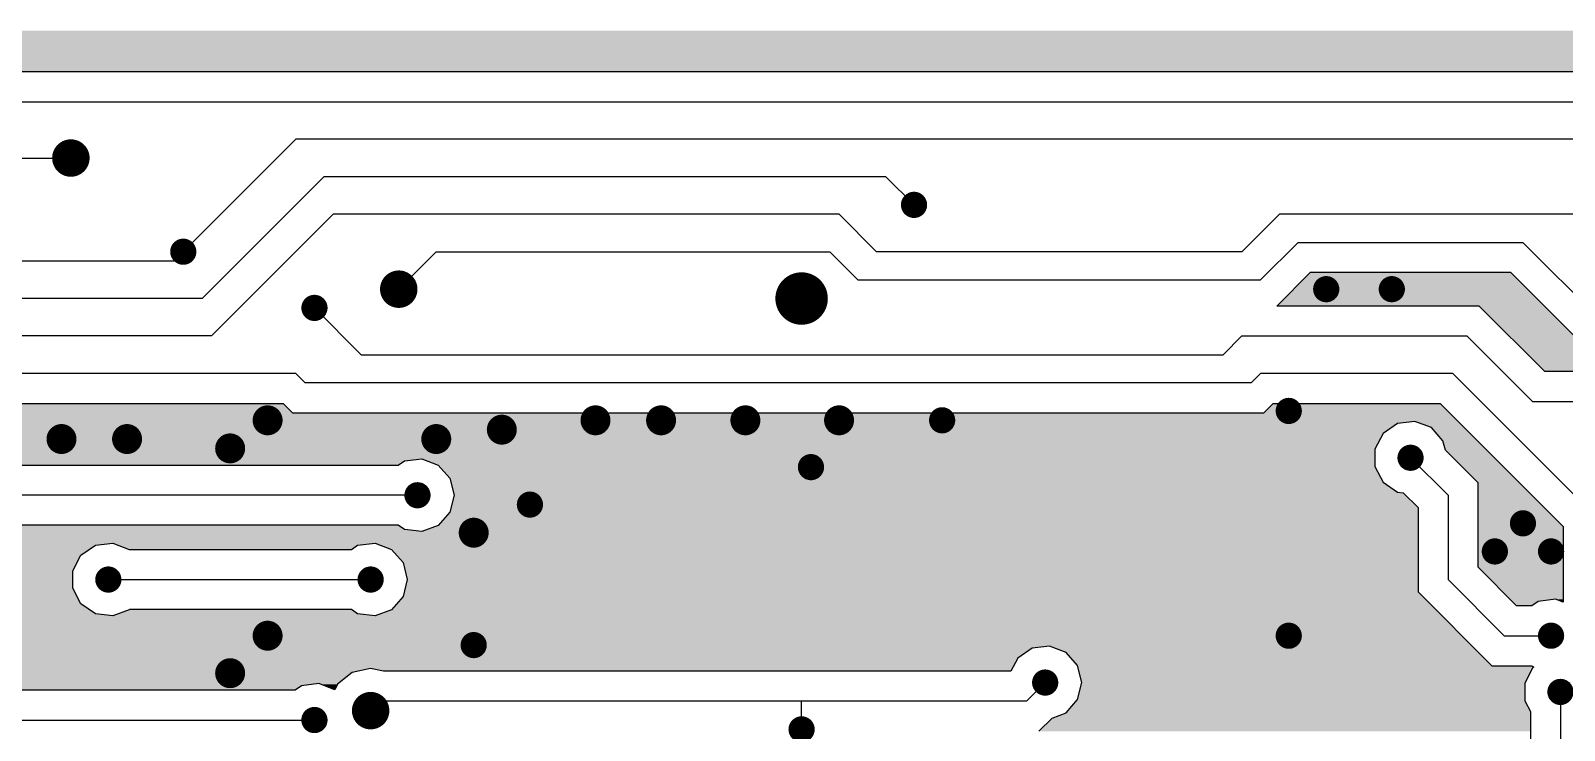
# Model space of a CAD drawing. Extents: x 295 to 953, y 10 to 290.
# Drawn here: x 726 to 793.6, y 212.4 to 243.2 of the extents above; entities that cross this region are included whole.
import ezdxf

# ---------------------------------------------------------------- set-up
doc = ezdxf.new("R2010")
doc.units = 0
doc.header["$LTSCALE"] = 5
doc.header["$MEASUREMENT"] = 0
doc.layers.get('0').update_dxf_attribs({"linetype": 'CONTINUOUS', "lineweight": 25})
doc.layers.add('19_SOLD_GBR', color=4, linetype='CONTINUOUS')

msp = doc.modelspace()

# ---------------------------------------------------------------- linework, layer by layer
at = {"color": 7}
for points, const_width in [([(728.228, 237.625, -1), (727.403, 237.625, -1)], 0.825), ([(765.229, 235.563, -1), (764.651, 235.563, -1)], 0.577), ([(733.054, 233.5, -1), (732.476, 233.5, -1)], 0.577), ([(742.665, 231.85, -1), (741.84, 231.85, -1)], 0.825), ([(760.568, 231.438, -1), (759.413, 231.438, -1)], 1.155), ([(783.379, 231.85, -1), (782.801, 231.85, -1)], 0.577), ([(786.266, 231.85, -1), (785.689, 231.85, -1)], 0.577), ([(738.829, 231.025, -1), (738.251, 231.025, -1)], 0.577), ([(781.729, 226.488, -1), (781.151, 226.488, -1)], 0.577), ([(736.808, 226.075, -1), (736.148, 226.075, -1)], 0.66), ([(747.12, 225.663, -1), (746.46, 225.663, -1)], 0.66), ([(751.245, 226.075, -1), (750.585, 226.075, -1)], 0.66), ([(754.133, 226.075, -1), (753.473, 226.075, -1)], 0.66), ([(757.845, 226.075, -1), (757.185, 226.075, -1)], 0.66), ([(761.97, 226.075, -1), (761.31, 226.075, -1)], 0.66), ([(766.466, 226.075, -1), (765.889, 226.075, -1)], 0.577), ([(727.733, 225.25, -1), (727.073, 225.25, -1)], 0.66), ([(730.62, 225.25, -1), (729.96, 225.25, -1)], 0.66), ([(744.233, 225.25, -1), (743.573, 225.25, -1)], 0.66), ([(735.158, 224.838, -1), (734.498, 224.838, -1)], 0.66), ([(787.091, 224.425, -1), (786.514, 224.425, -1)], 0.577), ([(760.691, 224.013, -1), (760.114, 224.013, -1)], 0.577), ([(743.366, 222.775, -1), (742.789, 222.775, -1)], 0.577), ([(748.316, 222.363, -1), (747.739, 222.363, -1)], 0.577), ([(745.883, 221.125, -1), (745.223, 221.125, -1)], 0.66), ([(792.041, 221.538, -1), (791.464, 221.538, -1)], 0.577), ([(790.804, 220.3, -1), (790.226, 220.3, -1)], 0.577), ([(793.279, 220.3, -1), (792.701, 220.3, -1)], 0.577), ([(729.754, 219.062, -1), (729.176, 219.062, -1)], 0.577), ([(741.304, 219.062, -1), (740.726, 219.062, -1)], 0.577), ([(736.808, 216.588, -1), (736.148, 216.588, -1)], 0.66), ([(781.729, 216.588, -1), (781.151, 216.588, -1)], 0.577), ([(793.279, 216.588, -1), (792.701, 216.588, -1)], 0.577), ([(745.841, 216.175, -1), (745.264, 216.175, -1)], 0.577), ([(735.158, 214.938, -1), (734.498, 214.938, -1)], 0.66), ([(771.004, 214.525, -1), (770.426, 214.525, -1)], 0.577), ([(741.428, 213.288, -1), (740.603, 213.288, -1)], 0.825), ([(793.691, 214.113, -1), (793.114, 214.113, -1)], 0.577), ([(738.829, 212.875, -1), (738.251, 212.875, -1)], 0.577), ([(760.279, 212.463, -1), (759.701, 212.463, -1)], 0.577)]:
    msp.add_lwpolyline(points, format="xyb", close=True, dxfattribs=dict(at, const_width=const_width))
at = {"layer": '19_SOLD_GBR', "color": 7}
for p, q in [((822.411, 241.42), (719.844, 241.42)), ((720.39, 240.1), (821.865, 240.1)), ((732.765, 233.5), (737.715, 238.45)), ((821.04, 238.45), (737.715, 238.45)), ((724.103, 237.625), (727.815, 237.625)), ((733.59, 231.438), (738.953, 236.8)), ((763.703, 236.8), (738.953, 236.8)), ((764.94, 235.563), (763.703, 236.8)), ((734.003, 229.788), (739.365, 235.15)), ((761.64, 235.15), (739.365, 235.15)), ((761.64, 235.15), (763.29, 233.5)), ((779.378, 233.5), (781.028, 235.15)), ((821.453, 235.15), (781.028, 235.15)), ((781.853, 233.913), (780.203, 232.263)), ((781.853, 233.913), (791.753, 233.913)), ((795.465, 230.2), (791.753, 233.913)), ((732.353, 233.088), (716.265, 233.088)), ((732.765, 233.5), (732.353, 233.088)), ((742.253, 231.85), (743.903, 233.5)), ((743.903, 233.5), (761.228, 233.5)), ((762.465, 232.263), (761.228, 233.5)), ((779.378, 233.5), (763.29, 233.5)), ((780.915, 231.107), (782.399, 232.592)), ((782.399, 232.592), (791.206, 232.592)), ((791.206, 232.592), (794.919, 228.88)), ((762.465, 232.263), (780.203, 232.263)), ((733.59, 231.438), (715.853, 231.438)), ((738.54, 231.025), (740.603, 228.963)), ((789.824, 231.107), (780.915, 231.107)), ((792.711, 228.22), (789.824, 231.107)), ((734.003, 229.788), (715.44, 229.788)), ((779.378, 229.788), (778.553, 228.963)), ((779.378, 229.788), (789.278, 229.788)), ((792.165, 226.9), (789.278, 229.788)), ((740.603, 228.963), (778.553, 228.963)), ((737.715, 228.138), (712.965, 228.138)), ((737.715, 228.138), (738.128, 227.725)), ((779.79, 227.725), (738.128, 227.725)), ((779.79, 227.725), (780.203, 228.138)), ((788.659, 228.138), (780.203, 228.138)), ((788.659, 228.138), (794.846, 221.95)), ((798.074, 228.22), (792.711, 228.22)), ((792.165, 226.9), (797.528, 226.9)), ((713.891, 226.817), (737.169, 226.817)), ((737.169, 226.817), (737.581, 226.405)), ((737.581, 226.405), (780.336, 226.405)), ((780.336, 226.405), (780.749, 226.817)), ((780.749, 226.817), (788.113, 226.817)), ((788.113, 226.817), (793.526, 221.404)), ((786.23, 225.935), (785.593, 225.496)), ((786.997, 226.029), (786.23, 225.935)), ((787.72, 225.753), (786.997, 226.029)), ((788.231, 225.176), (787.72, 225.753)), ((785.593, 225.496), (785.235, 224.811)), ((788.335, 224.76), (788.231, 225.176)), ((742.229, 224.095), (742.505, 224.285)), ((742.505, 224.285), (743.272, 224.379)), ((743.272, 224.379), (743.995, 224.103)), ((785.235, 224.811), (785.235, 224.039)), ((786.803, 224.425), (788.453, 222.775)), ((789.773, 223.321), (788.335, 224.76)), ((720.408, 224.095), (742.229, 224.095)), ((743.995, 224.103), (744.506, 223.526)), ((744.506, 223.526), (744.693, 222.775)), ((785.235, 224.039), (785.593, 223.354)), ((785.593, 223.354), (786.23, 222.915)), ((786.23, 222.915), (786.474, 222.886)), ((786.474, 222.886), (787.133, 222.229)), ((789.773, 219.609), (789.773, 223.321)), ((743.078, 222.775), (719.153, 222.775)), ((744.693, 222.775), (744.506, 222.024)), ((787.133, 222.229), (787.133, 218.516)), ((788.453, 222.775), (788.453, 219.062)), ((744.506, 222.024), (743.995, 221.447)), ((742.229, 221.455), (720.408, 221.455)), ((742.505, 221.265), (742.229, 221.455)), ((743.272, 221.173), (742.505, 221.265)), ((743.995, 221.447), (743.272, 221.173)), ((793.526, 221.404), (793.526, 218.061)), ((728.256, 220.133), (728.893, 220.572)), ((728.893, 220.572), (729.66, 220.666)), ((729.66, 220.666), (730.382, 220.391)), ((730.382, 220.391), (730.391, 220.383)), ((730.391, 220.383), (740.167, 220.383)), ((740.167, 220.383), (740.442, 220.572)), ((740.442, 220.572), (741.21, 220.666)), ((741.21, 220.666), (741.932, 220.391)), ((741.932, 220.391), (742.444, 219.813)), ((727.898, 219.449), (728.256, 220.133)), ((742.444, 219.813), (742.63, 219.062)), ((791.474, 217.908), (789.773, 219.609)), ((727.898, 218.676), (727.898, 219.449)), ((729.465, 219.062), (741.015, 219.062)), ((742.63, 219.062), (742.444, 218.312)), ((790.928, 216.588), (788.453, 219.062)), ((728.256, 217.992), (727.898, 218.676)), ((742.444, 218.312), (741.932, 217.734)), ((787.133, 218.516), (790.381, 215.268)), ((793.185, 218.191), (792.418, 218.097)), ((793.526, 218.061), (793.185, 218.191)), ((728.893, 217.553), (728.256, 217.992)), ((729.66, 217.46), (728.893, 217.553)), ((730.382, 217.734), (729.66, 217.46)), ((730.391, 217.742), (730.382, 217.734)), ((740.167, 217.742), (730.391, 217.742)), ((740.442, 217.553), (740.167, 217.742)), ((741.21, 217.46), (740.442, 217.553)), ((741.932, 217.734), (741.21, 217.46)), ((792.142, 217.908), (791.474, 217.908)), ((792.418, 218.097), (792.142, 217.908)), ((770.91, 216.129), (770.143, 216.035)), ((771.632, 215.853), (770.91, 216.129)), ((790.928, 216.588), (792.99, 216.588)), ((769.506, 215.596), (769.204, 215.02)), ((770.143, 216.035), (769.506, 215.596)), ((772.144, 215.276), (771.632, 215.853)), ((740.207, 214.966), (739.56, 214.449)), ((741.015, 215.149), (740.207, 214.966)), ((741.581, 215.02), (741.015, 215.149)), ((769.204, 215.02), (741.581, 215.02)), ((772.33, 214.525), (772.144, 215.276)), ((790.381, 215.268), (792.142, 215.268)), ((792.193, 215.183), (791.835, 214.499)), ((792.142, 215.268), (792.229, 215.208)), ((792.229, 215.208), (792.193, 215.183)), ((737.692, 214.195), (721.461, 214.195)), ((737.968, 214.385), (737.692, 214.195)), ((738.735, 214.479), (737.968, 214.385)), ((739.444, 214.21), (738.735, 214.479)), ((739.56, 214.449), (739.444, 214.21)), ((770.715, 214.525), (769.89, 213.7)), ((772.144, 213.774), (772.33, 214.525)), ((791.835, 214.499), (791.835, 213.726)), ((793.403, 214.113), (793.815, 214.525)), ((793.403, 214.113), (793.403, 211.225)), ((759.99, 213.7), (741.015, 213.7)), ((741.015, 213.7), (741.015, 213.288)), ((769.89, 213.7), (759.99, 213.7)), ((759.99, 212.463), (759.99, 213.7)), ((771.632, 213.197), (772.144, 213.774)), ((791.835, 213.726), (792.083, 213.255)), ((688.215, 212.875), (738.54, 212.875)), ((770.436, 212.38), (771.022, 212.964)), ((771.022, 212.964), (771.632, 213.197)), ((792.083, 213.255), (792.083, 210.679))]:
    msp.add_line(p, q, dxfattribs=at)
for points in [[(855.113, 241.42), (855.113, 243.235), (519.818, 241.42), (521.633, 243.235)], [(855.113, 241.42), (855.113, 241.42), (822.411, 241.42), (719.844, 241.42)], [(792.691, 231.107), (791.206, 232.592), (780.915, 231.107), (782.399, 232.592)], [(791.206, 232.592), (791.206, 232.592), (782.399, 232.592), (791.206, 232.592)], [(792.691, 231.107), (792.691, 231.107), (789.824, 231.107), (780.915, 231.107)], [(794.919, 228.88), (792.691, 231.107), (792.051, 228.88), (789.824, 231.107)], [(820.232, 228.522), (819.784, 228.88), (792.409, 228.522), (792.051, 228.88)], [(821.04, 228.339), (820.232, 228.522), (792.592, 228.339), (792.409, 228.522)], [(826.516, 228.22), (826.398, 228.339), (792.711, 228.22), (792.592, 228.339)], [(826.516, 228.22), (826.516, 228.22), (798.074, 228.22), (792.711, 228.22)], [(737.581, 226.405), (737.451, 226.535), (674.273, 226.405), (674.273, 226.535)], [(788.901, 226.029), (788.525, 226.405), (674.273, 226.029), (674.273, 226.405)], [(737.451, 226.535), (737.177, 226.809), (713.16, 226.535), (713.882, 226.809)], [(737.177, 226.809), (737.169, 226.817), (713.882, 226.809), (713.891, 226.817)], [(737.169, 226.817), (737.169, 226.817), (719.153, 226.817), (737.169, 226.817)], [(788.525, 226.405), (788.113, 226.817), (780.336, 226.405), (780.749, 226.817)], [(788.113, 226.817), (788.113, 226.817), (780.749, 226.817), (788.113, 226.817)], [(786.23, 225.935), (786.997, 226.029), (674.273, 225.935), (674.273, 226.029)], [(785.768, 225.616), (786.23, 225.935), (674.273, 225.616), (674.273, 225.935)], [(785.593, 225.496), (785.768, 225.616), (691.201, 225.496), (690.885, 225.616)], [(789.177, 225.753), (788.901, 226.029), (787.72, 225.753), (786.997, 226.029)], [(789.754, 225.176), (789.177, 225.753), (788.231, 225.176), (787.72, 225.753)], [(785.512, 225.341), (785.593, 225.496), (691.607, 225.341), (691.201, 225.496)], [(785.235, 224.811), (785.512, 225.341), (692.077, 224.811), (691.607, 225.341)], [(790.17, 224.76), (789.754, 225.176), (788.335, 224.76), (788.231, 225.176)], [(785.235, 224.763), (785.235, 224.811), (692.119, 224.763), (692.077, 224.811)], [(785.235, 224.636), (785.235, 224.763), (692.151, 224.636), (692.119, 224.763)], [(785.235, 224.453), (785.235, 224.636), (719.961, 224.453), (719.153, 224.636)], [(785.235, 224.379), (785.235, 224.453), (720.054, 224.379), (719.961, 224.453)], [(742.505, 224.285), (743.272, 224.379), (720.171, 224.285), (720.054, 224.379)], [(742.229, 224.095), (742.505, 224.285), (720.408, 224.095), (720.171, 224.285)], [(785.235, 224.103), (785.235, 224.379), (743.995, 224.103), (743.272, 224.379)], [(791.609, 223.321), (790.17, 224.76), (789.773, 223.321), (788.335, 224.76)], [(785.235, 224.039), (785.235, 224.103), (744.052, 224.039), (743.995, 224.103)], [(785.503, 223.526), (785.235, 224.039), (744.506, 223.526), (744.052, 224.039)], [(785.593, 223.354), (785.503, 223.526), (744.549, 223.354), (744.506, 223.526)], [(786.23, 222.915), (785.593, 223.354), (744.658, 222.915), (744.549, 223.354)], [(786.474, 222.886), (786.23, 222.915), (744.665, 222.886), (744.658, 222.915)], [(786.585, 222.775), (786.474, 222.886), (744.693, 222.775), (744.665, 222.886)], [(793.526, 221.404), (791.609, 223.321), (789.773, 221.404), (789.773, 223.321)], [(787.133, 222.024), (787.133, 222.229), (744.506, 222.024), (744.557, 222.229)], [(787.133, 222.229), (786.585, 222.775), (744.557, 222.229), (744.693, 222.775)], [(787.133, 221.447), (787.133, 222.024), (743.995, 221.447), (744.506, 222.024)], [(787.133, 220.666), (787.133, 220.914), (692.01, 220.666), (692.01, 220.914)], [(787.133, 220.914), (787.133, 221.097), (719.153, 220.914), (719.961, 221.097)], [(787.133, 221.097), (787.133, 221.173), (719.961, 221.097), (720.056, 221.173)], [(743.272, 221.173), (742.505, 221.265), (720.056, 221.173), (720.171, 221.265)], [(742.505, 221.265), (742.229, 221.455), (720.171, 221.265), (720.408, 221.455)], [(742.229, 221.455), (742.229, 221.455), (729.66, 221.455), (742.229, 221.455)], [(787.133, 221.173), (787.133, 221.447), (743.272, 221.173), (743.995, 221.447)], [(793.526, 219.609), (793.526, 221.404), (789.773, 219.609), (789.773, 221.404)], [(728.893, 220.572), (729.66, 220.666), (692.01, 220.572), (692.01, 220.666)], [(728.256, 220.133), (728.893, 220.572), (692.01, 220.133), (692.01, 220.572)], [(740.442, 220.572), (741.21, 220.666), (729.906, 220.572), (729.66, 220.666)], [(740.179, 220.391), (740.442, 220.572), (730.382, 220.391), (729.906, 220.572)], [(740.167, 220.383), (740.179, 220.391), (730.391, 220.383), (730.382, 220.391)], [(787.133, 220.391), (787.133, 220.666), (741.932, 220.391), (741.21, 220.666)], [(787.133, 219.813), (787.133, 220.391), (742.444, 219.813), (741.932, 220.391)], [(727.898, 219.449), (728.256, 220.133), (692.01, 219.449), (692.01, 220.133)], [(787.133, 219.062), (787.133, 219.813), (742.63, 219.062), (742.444, 219.813)], [(793.526, 218.191), (793.526, 219.609), (791.19, 218.191), (789.773, 219.609)], [(727.898, 218.676), (727.898, 219.449), (692.01, 218.676), (692.01, 219.449)], [(787.133, 218.516), (787.133, 219.062), (742.495, 218.516), (742.63, 219.062)], [(728.151, 218.191), (727.898, 218.676), (692.01, 218.191), (692.01, 218.676)], [(728.256, 217.992), (728.151, 218.191), (716.571, 217.992), (716.047, 218.191)], [(787.915, 217.734), (787.337, 218.312), (741.932, 217.734), (742.444, 218.312)], [(787.337, 218.312), (787.133, 218.516), (742.444, 218.312), (742.495, 218.516)], [(792.418, 218.097), (793.185, 218.191), (791.284, 218.097), (791.19, 218.191)], [(793.526, 218.061), (793.526, 218.191), (793.526, 218.061), (793.185, 218.191)], [(728.366, 217.916), (728.256, 217.992), (716.77, 217.916), (716.571, 217.992)], [(728.893, 217.553), (728.366, 217.916), (717.091, 217.553), (716.77, 217.916)], [(729.66, 217.46), (728.893, 217.553), (717.173, 217.46), (717.091, 217.553)], [(788.311, 217.338), (788.189, 217.46), (717.281, 217.338), (717.173, 217.46)], [(741.21, 217.46), (740.442, 217.553), (729.66, 217.46), (729.904, 217.553)], [(740.442, 217.553), (740.179, 217.734), (729.904, 217.553), (730.382, 217.734)], [(740.179, 217.734), (740.167, 217.742), (730.382, 217.734), (730.391, 217.742)], [(740.167, 217.742), (740.167, 217.742), (730.391, 217.742), (740.167, 217.742)], [(788.189, 217.46), (787.915, 217.734), (741.21, 217.46), (741.932, 217.734)], [(792.142, 217.908), (792.418, 218.097), (791.474, 217.908), (791.284, 218.097)], [(788.695, 216.954), (788.311, 217.338), (717.377, 216.954), (717.281, 217.338)], [(788.971, 216.678), (788.695, 216.954), (721.307, 216.678), (720.585, 216.954)], [(789.52, 216.129), (788.971, 216.678), (721.794, 216.129), (721.307, 216.678)], [(770.681, 216.101), (770.91, 216.129), (721.819, 216.101), (721.794, 216.129)], [(770.143, 216.035), (770.681, 216.101), (721.835, 216.035), (721.819, 216.101)], [(789.796, 215.853), (789.52, 216.129), (771.632, 215.853), (770.91, 216.129)], [(769.506, 215.596), (770.143, 216.035), (721.944, 215.596), (721.835, 216.035)], [(769.377, 215.35), (769.506, 215.596), (722.005, 215.35), (721.944, 215.596)], [(790.373, 215.276), (789.796, 215.853), (772.144, 215.276), (771.632, 215.853)], [(739.748, 214.599), (740.207, 214.966), (721.819, 214.599), (721.91, 214.966)], [(740.207, 214.966), (741.015, 215.149), (721.91, 214.966), (721.955, 215.149)], [(769.271, 215.149), (769.377, 215.35), (721.955, 215.149), (722.005, 215.35)], [(769.204, 215.02), (769.271, 215.149), (741.581, 215.02), (741.015, 215.149)], [(790.381, 215.268), (790.373, 215.276), (772.146, 215.268), (772.144, 215.276)], [(792.229, 215.208), (792.142, 215.268), (772.161, 215.208), (772.146, 215.268)], [(792.193, 215.183), (792.229, 215.208), (772.167, 215.183), (772.161, 215.208)], [(791.849, 214.525), (792.193, 215.183), (772.33, 214.525), (772.167, 215.183)], [(737.692, 214.195), (737.968, 214.385), (721.461, 214.195), (721.629, 214.385)], [(737.968, 214.385), (738.735, 214.479), (721.629, 214.385), (721.712, 214.479)], [(739.597, 214.479), (739.748, 214.599), (721.712, 214.479), (721.819, 214.599)], [(739.56, 214.449), (739.597, 214.479), (738.813, 214.449), (738.735, 214.479)], [(739.444, 214.21), (739.56, 214.449), (739.444, 214.21), (738.813, 214.449)], [(791.835, 213.774), (791.835, 214.499), (772.144, 213.774), (772.324, 214.499)], [(791.835, 214.499), (791.849, 214.525), (772.324, 214.499), (772.33, 214.525)], [(792.083, 213.255), (791.835, 213.726), (771.684, 213.255), (772.102, 213.726)], [(791.835, 213.726), (791.835, 213.774), (772.102, 213.726), (772.144, 213.774)], [(792.083, 212.38), (792.083, 212.964), (770.436, 212.38), (771.022, 212.964)], [(792.083, 212.964), (792.083, 213.197), (771.022, 212.964), (771.632, 213.197)], [(792.083, 213.197), (792.083, 213.255), (771.632, 213.197), (771.684, 213.255)]]:
    msp.add_solid(points, dxfattribs=at)

doc.saveas('drawing.dxf')
